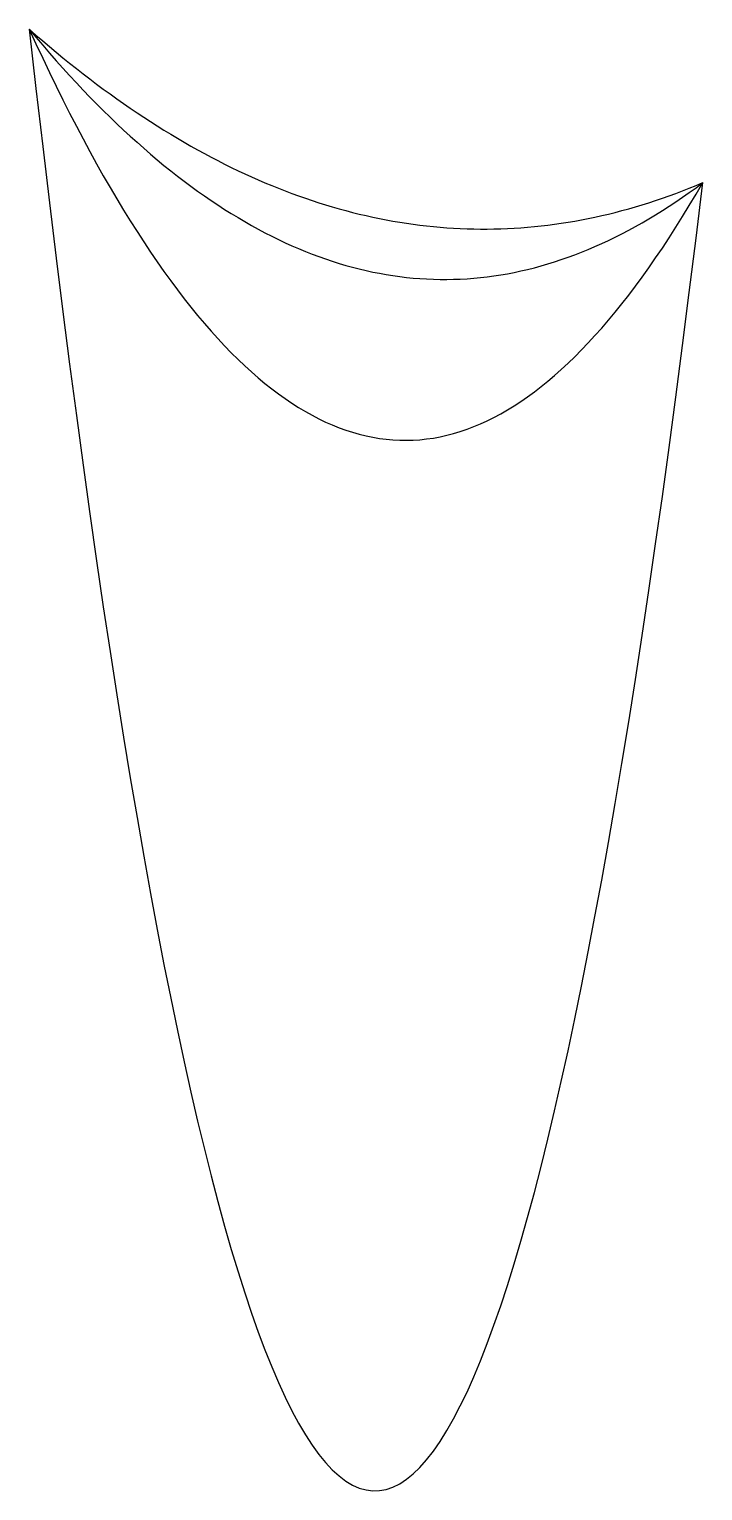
# Model space of a CAD drawing. Header units: metres. Extents: x 0 to 100, y 1239 to 1456.
import ezdxf

# ---------------------------------------------------------------- set-up
doc = ezdxf.new("R2010")
doc.units = ezdxf.units.M

msp = doc.modelspace()

# ---------------------------------------------------------------- linework, layer by layer
for points in [[(0, 1456.44), (1, 1455.57), (2, 1454.71), (3, 1453.86), (4, 1453.03), (5, 1452.2), (6, 1451.4), (7, 1450.6), (8, 1449.82), (9, 1449.05), (10, 1448.29), (11, 1447.55), (12, 1446.82), (13, 1446.1), (14, 1445.4), (15, 1444.71), (16, 1444.03), (17, 1443.37), (18, 1442.71), (19, 1442.08), (20, 1441.45), (21, 1440.84), (22, 1440.24), (23, 1439.65), (24, 1439.08), (25, 1438.52), (26, 1437.97), (27, 1437.44), (28, 1436.92), (29, 1436.41), (30, 1435.91), (31, 1435.43), (32, 1434.96), (33, 1434.51), (34, 1434.06), (35, 1433.63), (36, 1433.22), (37, 1432.81), (38, 1432.42), (39, 1432.04), (40, 1431.68), (41, 1431.33), (42, 1430.99), (43, 1430.66), (44, 1430.35), (45, 1430.05), (46, 1429.77), (47, 1429.49), (48, 1429.23), (49, 1428.98), (50, 1428.75), (51, 1428.53), (52, 1428.32), (53, 1428.13), (54, 1427.94), (55, 1427.77), (56, 1427.62), (57, 1427.47), (58, 1427.34), (59, 1427.23), (60, 1427.12), (61, 1427.03), (62, 1426.95), (63, 1426.89), (64, 1426.84), (65, 1426.8), (66, 1426.77), (67, 1426.76), (68, 1426.76), (69, 1426.77), (70, 1426.8), (71, 1426.84), (72, 1426.89), (73, 1426.96), (74, 1427.03), (75, 1427.13), (76, 1427.23), (77, 1427.35), (78, 1427.48), (79, 1427.62), (80, 1427.78), (81, 1427.95), (82, 1428.13), (83, 1428.33), (84, 1428.53), (85, 1428.76), (86, 1428.99), (87, 1429.24), (88, 1429.5), (89, 1429.77), (90, 1430.06), (91, 1430.36), (92, 1430.67), (93, 1431), (94, 1431.34), (95, 1431.69), (96, 1432.05), (97, 1432.43), (98, 1432.82), (99, 1433.23), (100, 1433.65)], [(0, 1456.44), (1, 1454.26), (2, 1452.13), (3, 1450.03), (4, 1447.97), (5, 1445.95), (6, 1443.97), (7, 1442.04), (8, 1440.14), (9, 1438.28), (10, 1436.46), (11, 1434.68), (12, 1432.94), (13, 1431.24), (14, 1429.58), (15, 1427.96), (16, 1426.38), (17, 1424.84), (18, 1423.33), (19, 1421.87), (20, 1420.45), (21, 1419.06), (22, 1417.72), (23, 1416.41), (24, 1415.15), (25, 1413.92), (26, 1412.74), (27, 1411.59), (28, 1410.48), (29, 1409.41), (30, 1408.38), (31, 1407.39), (32, 1406.44), (33, 1405.53), (34, 1404.66), (35, 1403.82), (36, 1403.03), (37, 1402.28), (38, 1401.56), (39, 1400.88), (40, 1400.25), (41, 1399.65), (42, 1399.09), (43, 1398.57), (44, 1398.09), (45, 1397.65), (46, 1397.24), (47, 1396.88), (48, 1396.56), (49, 1396.27), (50, 1396.03), (51, 1395.82), (52, 1395.65), (53, 1395.52), (54, 1395.43), (55, 1395.38), (56, 1395.37), (57, 1395.4), (58, 1395.46), (59, 1395.57), (60, 1395.71), (61, 1395.9), (62, 1396.12), (63, 1396.38), (64, 1396.68), (65, 1397.02), (66, 1397.4), (67, 1397.82), (68, 1398.28), (69, 1398.78), (70, 1399.31), (71, 1399.89), (72, 1400.5), (73, 1401.15), (74, 1401.85), (75, 1402.58), (76, 1403.35), (77, 1404.16), (78, 1405.01), (79, 1405.9), (80, 1406.82), (81, 1407.79), (82, 1408.8), (83, 1409.84), (84, 1410.93), (85, 1412.05), (86, 1413.22), (87, 1414.42), (88, 1415.66), (89, 1416.94), (90, 1418.26), (91, 1419.62), (92, 1421.02), (93, 1422.46), (94, 1423.94), (95, 1425.46), (96, 1427.02), (97, 1428.62), (98, 1430.25), (99, 1431.93), (100, 1433.65)], [(0, 1456.44), (1, 1447.64), (2, 1439.04), (3, 1430.64), (4, 1422.45), (5, 1414.46), (6, 1406.67), (7, 1399.08), (8, 1391.68), (9, 1384.47), (10, 1377.46), (11, 1370.64), (12, 1364), (13, 1357.55), (14, 1351.29), (15, 1345.21), (16, 1339.32), (17, 1333.6), (18, 1328.06), (19, 1322.71), (20, 1317.52), (21, 1312.52), (22, 1307.69), (23, 1303.03), (24, 1298.54), (25, 1294.22), (26, 1290.08), (27, 1286.1), (28, 1282.29), (29, 1278.64), (30, 1275.17), (31, 1271.85), (32, 1268.71), (33, 1265.72), (34, 1262.9), (35, 1260.24), (36, 1257.74), (37, 1255.41), (38, 1253.23), (39, 1251.21), (40, 1249.35), (41, 1247.65), (42, 1246.11), (43, 1244.73), (44, 1243.5), (45, 1242.44), (46, 1241.52), (47, 1240.77), (48, 1240.17), (49, 1239.73), (50, 1239.45), (51, 1239.32), (52, 1239.35), (53, 1239.53), (54, 1239.87), (55, 1240.37), (56, 1241.02), (57, 1241.83), (58, 1242.8), (59, 1243.93), (60, 1245.21), (61, 1246.65), (62, 1248.25), (63, 1250), (64, 1251.92), (65, 1253.99), (66, 1256.23), (67, 1258.63), (68, 1261.18), (69, 1263.9), (70, 1266.78), (71, 1269.82), (72, 1273.03), (73, 1276.4), (74, 1279.94), (75, 1283.64), (76, 1287.51), (77, 1291.55), (78, 1295.76), (79, 1300.14), (80, 1304.69), (81, 1309.41), (82, 1314.3), (83, 1319.37), (84, 1324.62), (85, 1330.04), (86, 1335.64), (87, 1341.42), (88, 1347.38), (89, 1353.53), (90, 1359.86), (91, 1366.37), (92, 1373.08), (93, 1379.97), (94, 1387.05), (95, 1394.32), (96, 1401.79), (97, 1409.46), (98, 1417.32), (99, 1425.38), (100, 1433.65)], [(0, 1456.44), (1, 1455.24), (2, 1454.07), (3, 1452.91), (4, 1451.77), (5, 1450.65), (6, 1449.55), (7, 1448.47), (8, 1447.41), (9, 1446.37), (10, 1445.35), (11, 1444.35), (12, 1443.37), (13, 1442.41), (14, 1441.46), (15, 1440.54), (16, 1439.64), (17, 1438.75), (18, 1437.89), (19, 1437.05), (20, 1436.22), (21, 1435.42), (22, 1434.63), (23, 1433.87), (24, 1433.12), (25, 1432.39), (26, 1431.69), (27, 1431), (28, 1430.33), (29, 1429.68), (30, 1429.06), (31, 1428.45), (32, 1427.86), (33, 1427.29), (34, 1426.74), (35, 1426.21), (36, 1425.69), (37, 1425.2), (38, 1424.73), (39, 1424.28), (40, 1423.85), (41, 1423.43), (42, 1423.04), (43, 1422.66), (44, 1422.31), (45, 1421.97), (46, 1421.66), (47, 1421.36), (48, 1421.09), (49, 1420.83), (50, 1420.59), (51, 1420.37), (52, 1420.18), (53, 1420), (54, 1419.84), (55, 1419.7), (56, 1419.58), (57, 1419.48), (58, 1419.4), (59, 1419.34), (60, 1419.29), (61, 1419.27), (62, 1419.27), (63, 1419.29), (64, 1419.32), (65, 1419.38), (66, 1419.45), (67, 1419.55), (68, 1419.66), (69, 1419.8), (70, 1419.95), (71, 1420.12), (72, 1420.31), (73, 1420.53), (74, 1420.76), (75, 1421.01), (76, 1421.28), (77, 1421.57), (78, 1421.88), (79, 1422.21), (80, 1422.56), (81, 1422.93), (82, 1423.31), (83, 1423.72), (84, 1424.15), (85, 1424.6), (86, 1425.06), (87, 1425.55), (88, 1426.05), (89, 1426.58), (90, 1427.12), (91, 1427.69), (92, 1428.27), (93, 1428.87), (94, 1429.5), (95, 1430.14), (96, 1430.8), (97, 1431.48), (98, 1432.18), (99, 1432.9), (100, 1433.65)], [(0, 1456.44), (1, 1455.24), (2, 1454.07), (3, 1452.91), (4, 1451.77), (5, 1450.65), (6, 1449.55), (7, 1448.47), (8, 1447.41), (9, 1446.37), (10, 1445.35), (11, 1444.35), (12, 1443.37), (13, 1442.41), (14, 1441.46), (15, 1440.54), (16, 1439.64), (17, 1438.75), (18, 1437.89), (19, 1437.05), (20, 1436.22), (21, 1435.42), (22, 1434.63), (23, 1433.87), (24, 1433.12), (25, 1432.39), (26, 1431.69), (27, 1431), (28, 1430.33), (29, 1429.68), (30, 1429.06), (31, 1428.45), (32, 1427.86), (33, 1427.29), (34, 1426.74), (35, 1426.21), (36, 1425.69), (37, 1425.2), (38, 1424.73), (39, 1424.28), (40, 1423.85), (41, 1423.43), (42, 1423.04), (43, 1422.66), (44, 1422.31), (45, 1421.97), (46, 1421.66), (47, 1421.36), (48, 1421.09), (49, 1420.83), (50, 1420.59), (51, 1420.37), (52, 1420.18), (53, 1420), (54, 1419.84), (55, 1419.7), (56, 1419.58), (57, 1419.48), (58, 1419.4), (59, 1419.34), (60, 1419.29), (61, 1419.27), (62, 1419.27), (63, 1419.29), (64, 1419.32), (65, 1419.38), (66, 1419.45), (67, 1419.55), (68, 1419.66), (69, 1419.8), (70, 1419.95), (71, 1420.12), (72, 1420.31), (73, 1420.53), (74, 1420.76), (75, 1421.01), (76, 1421.28), (77, 1421.57), (78, 1421.88), (79, 1422.21), (80, 1422.56), (81, 1422.93), (82, 1423.31), (83, 1423.72), (84, 1424.15), (85, 1424.6), (86, 1425.06), (87, 1425.55), (88, 1426.05), (89, 1426.58), (90, 1427.12), (91, 1427.69), (92, 1428.27), (93, 1428.87), (94, 1429.5), (95, 1430.14), (96, 1430.8), (97, 1431.48), (98, 1432.18), (99, 1432.9), (100, 1433.65)], [(0, 1456.44), (1, 1455.24), (2, 1454.07), (3, 1452.91), (4, 1451.77), (5, 1450.65), (6, 1449.55), (7, 1448.47), (8, 1447.41), (9, 1446.37), (10, 1445.35), (11, 1444.35), (12, 1443.37), (13, 1442.41), (14, 1441.46), (15, 1440.54), (16, 1439.64), (17, 1438.75), (18, 1437.89), (19, 1437.05), (20, 1436.22), (21, 1435.42), (22, 1434.63), (23, 1433.87), (24, 1433.12), (25, 1432.39), (26, 1431.69), (27, 1431), (28, 1430.33), (29, 1429.68), (30, 1429.06), (31, 1428.45), (32, 1427.86), (33, 1427.29), (34, 1426.74), (35, 1426.21), (36, 1425.69), (37, 1425.2), (38, 1424.73), (39, 1424.28), (40, 1423.85), (41, 1423.43), (42, 1423.04), (43, 1422.66), (44, 1422.31), (45, 1421.97), (46, 1421.66), (47, 1421.36), (48, 1421.09), (49, 1420.83), (50, 1420.59), (51, 1420.37), (52, 1420.18), (53, 1420), (54, 1419.84), (55, 1419.7), (56, 1419.58), (57, 1419.48), (58, 1419.4), (59, 1419.34), (60, 1419.29), (61, 1419.27), (62, 1419.27), (63, 1419.29), (64, 1419.32), (65, 1419.38), (66, 1419.45), (67, 1419.55), (68, 1419.66), (69, 1419.8), (70, 1419.95), (71, 1420.12), (72, 1420.31), (73, 1420.53), (74, 1420.76), (75, 1421.01), (76, 1421.28), (77, 1421.57), (78, 1421.88), (79, 1422.21), (80, 1422.56), (81, 1422.93), (82, 1423.31), (83, 1423.72), (84, 1424.15), (85, 1424.6), (86, 1425.06), (87, 1425.55), (88, 1426.05), (89, 1426.58), (90, 1427.12), (91, 1427.69), (92, 1428.27), (93, 1428.87), (94, 1429.5), (95, 1430.14), (96, 1430.8), (97, 1431.48), (98, 1432.18), (99, 1432.9), (100, 1433.65)]]:
    msp.add_lwpolyline(points)

doc.saveas('drawing.dxf')
